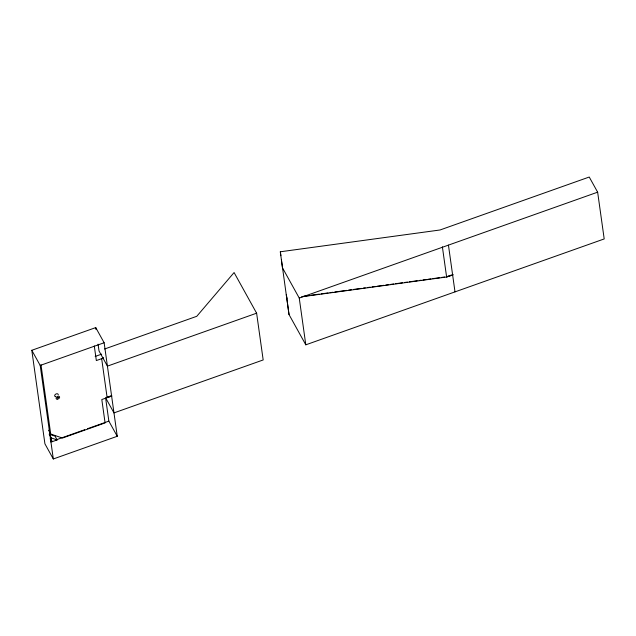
<?xml version="1.0" encoding="UTF-8"?>
<svg xmlns="http://www.w3.org/2000/svg" width="636" height="636" viewBox="0 0 636 636"><rect width="100%" height="100%" fill="white"/><g stroke="black" fill="none" stroke-linecap="round" stroke-linejoin="round"><path stroke-width="0.95" d="M103.525 357.996L101.665 358.672L107.134 397.643L111.785 395.958M31.8 350.293L95.742 327.604L104.137 342.748L117.255 436.28L53.313 458.969L44.918 443.825L31.8 350.293L40.195 365.438L53.313 458.969M40.195 365.438L104.137 342.748M104.606 349.005L196.763 316.307L234.088 272.542L256.618 313.19L263.177 359.952L113.979 412.899L105.584 397.754L108.859 421.135L117.255 436.28M95.169 356.446L101.673 354.141M103.533 358.012L96.338 360.564L94.287 345.944M256.618 313.19L107.42 366.129L99.025 350.985L98.063 344.163M299.246 298.061L597.641 192.175L589.246 177.031L440.048 229.978L280.325 251.776L282.456 267.772L299.246 298.061L305.805 344.823L604.2 238.937L597.641 192.175M106.514 397.421L111.165 395.775M446.607 276.74L451.274 275.086M453.166 274.68L446.615 277.002L301.591 296.797M111.793 395.99L101.808 399.535L105.083 422.916L62.455 438.045L50.705 434.03L48.606 430.246M452.824 274.975L446.615 277.002L442.378 246.8M50.483 441.853L52.335 441.193M56.04 439.881L84.771 429.69M87.545 428.696L108.859 421.135M51.802 441.821L57.129 439.929L55.03 436.145L49.155 434.142L51.254 437.926L51.802 441.821L50.125 438.792M303.539 296.265L309.422 295.462M311.386 295.199L319.224 294.126M321.18 293.864L328.041 292.926M329.997 292.655L332.938 292.258M334.902 291.988L346.66 290.382M348.615 290.111L351.557 289.714M353.521 289.444L361.359 288.378M363.315 288.108L365.279 287.838M367.234 287.575L370.176 287.17M372.14 286.908L375.073 286.502M377.037 286.24L383.898 285.302M385.853 285.031L388.795 284.634M390.75 284.364L393.692 283.966M395.656 283.696L402.509 282.758M404.472 282.487L407.414 282.09M409.369 281.82L417.208 280.754M419.172 280.484L421.127 280.214M423.091 279.951L426.033 279.546M427.988 279.284L430.93 278.878M432.885 278.616L439.746 277.678M441.71 277.407L444.651 277.01M51.254 437.926L57.129 439.929M281.422 259.83L289.014 314.542L305.805 344.823M448.444 245.114L455.002 291.884M280.325 251.776L280.874 255.672M286.884 298.538L286.335 294.643L289.014 314.542M95.742 327.604L96.012 329.551M41.006 364.857L50.705 434.03M54.998 396.371A1.916 1.264 -29 0 1 56.032 393.97A1.916 1.264 -29 0 1 58.21 394.9M55.714 396.61A1.916 1.264 -29 0 1 55.316 396.538M57.399 397.77L58.289 397.54L57.399 397.77M57.113 399.138A1.916 1.264 -29 0 0 59.617 397.071A1.916 1.264 -29 0 0 56.795 396.888A1.916 1.264 -29 0 0 57.113 399.138"/></g></svg>
